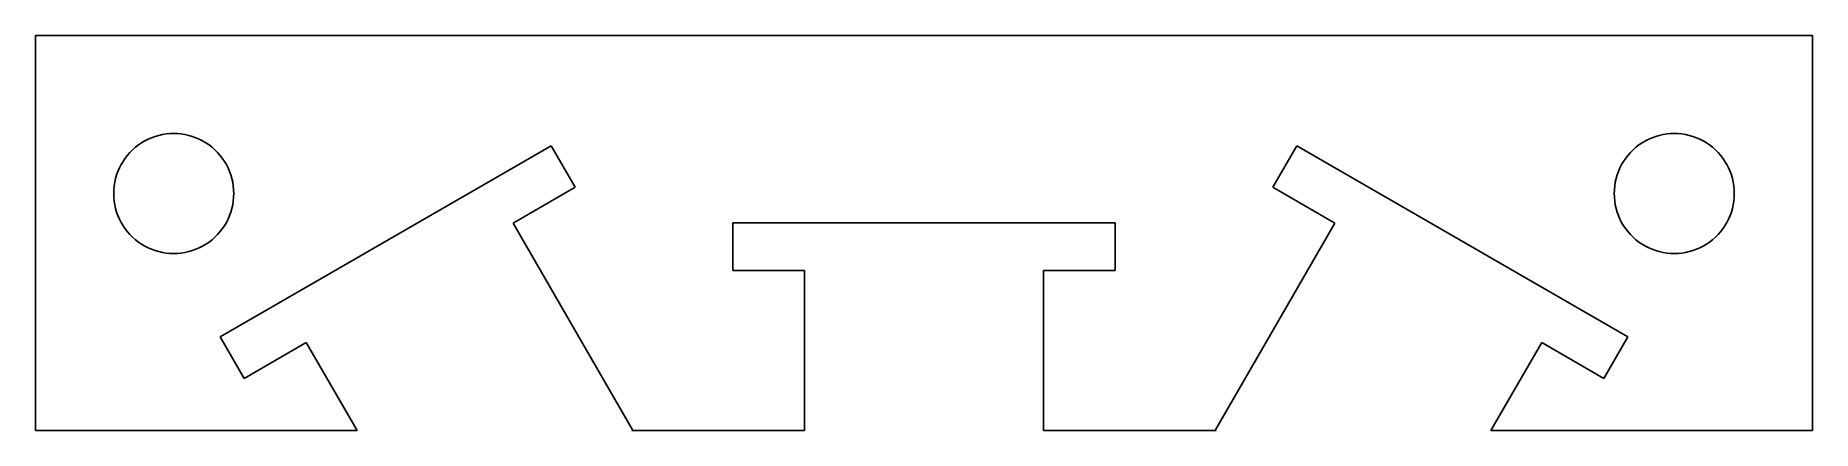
# Model space of a CAD drawing. Header units: metres. Extents: x -22.5 to 22.5, y -5 to 5.
import ezdxf

# ---------------------------------------------------------------- set-up
doc = ezdxf.new("R2010")
doc.units = ezdxf.units.M

msp = doc.modelspace()

# ---------------------------------------------------------------- linework, layer by layer
for p, q in [((22.5, 5), (-22.5, 5)), ((-22.5, 5), (-22.5, -5)), ((22.5, -5), (22.5, 5)), ((-19.8934, 2.22971), (-19.8145, 2.28337)), ((-19.8145, 2.28337), (-19.7323, 2.33199)), ((-19.7323, 2.33199), (-19.6472, 2.37534)), ((-19.6472, 2.37534), (-19.5595, 2.41325)), ((-19.5595, 2.41325), (-19.4697, 2.4456)), ((-19.4697, 2.4456), (-19.378, 2.47224)), ((-19.378, 2.47224), (-19.2848, 2.49307)), ((-19.2848, 2.49307), (-19.1905, 2.50801)), ((-19.1905, 2.50801), (-19.0954, 2.517)), ((-19.0954, 2.517), (-19, 2.51999)), ((-19, 2.51999), (-18.9046, 2.517)), ((-18.9046, 2.517), (-18.8095, 2.50801)), ((-18.8095, 2.50801), (-18.7152, 2.49307)), ((-18.7152, 2.49307), (-18.622, 2.47224)), ((-18.622, 2.47224), (-18.5303, 2.4456)), ((-18.5303, 2.4456), (-18.4404, 2.41325)), ((-18.4404, 2.41325), (-18.3528, 2.37534)), ((-18.3528, 2.37534), (-18.2677, 2.33199)), ((-18.2677, 2.33199), (-18.1855, 2.28337)), ((-18.1855, 2.28337), (-18.1066, 2.22971)), ((18.1066, 2.22971), (18.1855, 2.28337)), ((18.1855, 2.28337), (18.2677, 2.33199)), ((18.2677, 2.33199), (18.3528, 2.37534)), ((18.3528, 2.37534), (18.4404, 2.41325)), ((18.4404, 2.41325), (18.5303, 2.4456)), ((18.5303, 2.4456), (18.622, 2.47224)), ((18.622, 2.47224), (18.7152, 2.49307)), ((18.7152, 2.49307), (18.8095, 2.50801)), ((18.8095, 2.50801), (18.9046, 2.517)), ((18.9046, 2.517), (19, 2.51999)), ((19, 2.51999), (19.0954, 2.517)), ((19.0954, 2.517), (19.1905, 2.50801)), ((19.1905, 2.50801), (19.2848, 2.49307)), ((19.2848, 2.49307), (19.378, 2.47224)), ((19.378, 2.47224), (19.4697, 2.4456)), ((19.4697, 2.4456), (19.5595, 2.41325)), ((19.5595, 2.41325), (19.6472, 2.37534)), ((19.6472, 2.37534), (19.7323, 2.33199)), ((19.7323, 2.33199), (19.8145, 2.28337)), ((19.8145, 2.28337), (19.8934, 2.22971)), ((-20.332, 1.73225), (-20.2834, 1.81445)), ((-20.2834, 1.81445), (-20.2297, 1.89343)), ((-20.2297, 1.89343), (-20.1712, 1.96887)), ((-20.1712, 1.96887), (-20.108, 2.0405)), ((-20.108, 2.0405), (-20.0405, 2.10803)), ((-20.0405, 2.10803), (-19.9689, 2.17117)), ((-19.9689, 2.17117), (-19.8934, 2.22971)), ((-18.1066, 2.22971), (-18.0311, 2.17117)), ((-18.0311, 2.17117), (-17.9595, 2.10803)), ((-17.9595, 2.10803), (-17.892, 2.0405)), ((-17.892, 2.0405), (-17.8288, 1.96887)), ((-17.8288, 1.96887), (-17.7703, 1.89343)), ((-17.8216, -2.63264), (-9.43843, 2.20734)), ((-17.7703, 1.89343), (-17.7166, 1.81445)), ((-17.7166, 1.81445), (-17.668, 1.73225)), ((-9.43843, 2.20734), (-8.83344, 1.15944)), ((8.83344, 1.15944), (9.43843, 2.20734)), ((9.43843, 2.20734), (17.8216, -2.63264)), ((17.668, 1.73225), (17.7166, 1.81445)), ((17.7166, 1.81445), (17.7703, 1.89343)), ((17.7703, 1.89343), (17.8288, 1.96887)), ((17.8288, 1.96887), (17.892, 2.0405)), ((17.892, 2.0405), (17.9595, 2.10803)), ((17.9595, 2.10803), (18.0311, 2.17117)), ((18.0311, 2.17117), (18.1066, 2.22971)), ((19.8934, 2.22971), (19.9689, 2.17117)), ((19.9689, 2.17117), (20.0405, 2.10803)), ((20.0405, 2.10803), (20.108, 2.0405)), ((20.108, 2.0405), (20.1712, 1.96887)), ((20.1712, 1.96887), (20.2297, 1.89343)), ((20.2297, 1.89343), (20.2834, 1.81445)), ((20.2834, 1.81445), (20.332, 1.73225)), ((-20.4931, 1.28481), (-20.4722, 1.37801)), ((-20.4722, 1.37801), (-20.4456, 1.4697)), ((-20.4456, 1.4697), (-20.4133, 1.55954)), ((-20.4133, 1.55954), (-20.3753, 1.64717)), ((-20.3753, 1.64717), (-20.332, 1.73225)), ((-17.668, 1.73225), (-17.6246, 1.64717)), ((-17.6246, 1.64717), (-17.5867, 1.55954)), ((-17.5867, 1.55954), (-17.5544, 1.4697)), ((-17.5544, 1.4697), (-17.5277, 1.37801)), ((-17.5277, 1.37801), (-17.5069, 1.28481)), ((17.5069, 1.28481), (17.5277, 1.37801)), ((17.5277, 1.37801), (17.5544, 1.4697)), ((17.5544, 1.4697), (17.5867, 1.55954)), ((17.5867, 1.55954), (17.6246, 1.64717)), ((17.6246, 1.64717), (17.668, 1.73225)), ((20.332, 1.73225), (20.3753, 1.64717)), ((20.3753, 1.64717), (20.4133, 1.55954)), ((20.4133, 1.55954), (20.4456, 1.4697)), ((20.4456, 1.4697), (20.4722, 1.37801)), ((20.4722, 1.37801), (20.4931, 1.28481)), ((-20.52, 1), (-20.517, 1.09543)), ((-20.517, 0.904556), (-20.52, 1)), ((-20.517, 1.09543), (-20.508, 1.19051)), ((-20.508, 0.809479), (-20.517, 0.904556)), ((-20.508, 1.19051), (-20.4931, 1.28481)), ((-17.5069, 1.28481), (-17.492, 1.19051)), ((-17.492, 1.19051), (-17.483, 1.09543)), ((-17.483, 0.904556), (-17.492, 0.809479)), ((-17.483, 1.09543), (-17.48, 1)), ((-17.48, 1), (-17.483, 0.904556)), ((-8.83344, 1.15944), (-10.4053, 0.251953)), ((10.4053, 0.251953), (8.83344, 1.15944)), ((17.48, 1), (17.483, 1.09543)), ((17.483, 0.904556), (17.48, 1)), ((17.483, 1.09543), (17.492, 1.19051)), ((17.492, 0.809479), (17.483, 0.904556)), ((17.492, 1.19051), (17.5069, 1.28481)), ((20.4931, 1.28481), (20.508, 1.19051)), ((20.508, 1.19051), (20.517, 1.09543)), ((20.517, 0.904556), (20.508, 0.809479)), ((20.517, 1.09543), (20.52, 1)), ((20.52, 1), (20.517, 0.904556)), ((-20.4931, 0.715179), (-20.508, 0.809479)), ((-20.4722, 0.621979), (-20.4931, 0.715179)), ((-20.4456, 0.530289), (-20.4722, 0.621979)), ((-20.4133, 0.440445), (-20.4456, 0.530289)), ((-17.5544, 0.530289), (-17.5867, 0.440445)), ((-17.5277, 0.621979), (-17.5544, 0.530289)), ((-17.5069, 0.715179), (-17.5277, 0.621979)), ((-17.492, 0.809479), (-17.5069, 0.715179)), ((17.5069, 0.715179), (17.492, 0.809479)), ((17.5277, 0.621979), (17.5069, 0.715179)), ((17.5544, 0.530289), (17.5277, 0.621979)), ((17.5867, 0.440445), (17.5544, 0.530289)), ((20.4456, 0.530289), (20.4133, 0.440445)), ((20.4722, 0.621979), (20.4456, 0.530289)), ((20.4931, 0.715179), (20.4722, 0.621979)), ((20.508, 0.809479), (20.4931, 0.715179)), ((-20.3753, 0.352814), (-20.4133, 0.440445)), ((-20.332, 0.267731), (-20.3753, 0.352814)), ((-20.2834, 0.185532), (-20.332, 0.267731)), ((-20.2297, 0.106552), (-20.2834, 0.185532)), ((-20.1712, 0.031113), (-20.2297, 0.106552)), ((-20.108, -0.040497), (-20.1712, 0.031113)), ((-17.8288, 0.031113), (-17.892, -0.040497)), ((-17.7703, 0.106552), (-17.8288, 0.031113)), ((-17.7166, 0.185532), (-17.7703, 0.106552)), ((-17.668, 0.267731), (-17.7166, 0.185532)), ((-17.6246, 0.352814), (-17.668, 0.267731)), ((-17.5867, 0.440445), (-17.6246, 0.352814)), ((-10.4053, 0.251953), (-7.38026, -4.98749)), ((-4.84, -0.949997), (-4.84, 0.259995)), ((-4.84, 0.259995), (4.84, 0.259995)), ((4.84, 0.259995), (4.84, -0.949997)), ((7.38026, -4.98749), (10.4053, 0.251953)), ((17.6246, 0.352814), (17.5867, 0.440445)), ((17.668, 0.267731), (17.6246, 0.352814)), ((17.7166, 0.185532), (17.668, 0.267731)), ((17.7703, 0.106552), (17.7166, 0.185532)), ((17.8288, 0.031113), (17.7703, 0.106552)), ((17.892, -0.040497), (17.8288, 0.031113)), ((20.1712, 0.031113), (20.108, -0.040497)), ((20.2297, 0.106552), (20.1712, 0.031113)), ((20.2834, 0.185532), (20.2297, 0.106552)), ((20.332, 0.267731), (20.2834, 0.185532)), ((20.3753, 0.352814), (20.332, 0.267731)), ((20.4133, 0.440445), (20.3753, 0.352814)), ((-20.0405, -0.108032), (-20.108, -0.040497)), ((-19.9689, -0.171173), (-20.0405, -0.108032)), ((-19.8934, -0.229706), (-19.9689, -0.171173)), ((-19.8145, -0.283371), (-19.8934, -0.229706)), ((-19.7323, -0.331985), (-19.8145, -0.283371)), ((-19.6472, -0.375336), (-19.7323, -0.331985)), ((-19.5595, -0.413254), (-19.6472, -0.375336)), ((-19.4697, -0.445602), (-19.5595, -0.413254)), ((-19.378, -0.472244), (-19.4697, -0.445602)), ((-18.5303, -0.445602), (-18.622, -0.472244)), ((-18.4404, -0.413254), (-18.5303, -0.445602)), ((-18.3528, -0.375336), (-18.4404, -0.413254)), ((-18.2677, -0.331985), (-18.3528, -0.375336)), ((-18.1855, -0.283371), (-18.2677, -0.331985)), ((-18.1066, -0.229706), (-18.1855, -0.283371)), ((-18.0311, -0.171173), (-18.1066, -0.229706)), ((-17.9595, -0.108032), (-18.0311, -0.171173)), ((-17.892, -0.040497), (-17.9595, -0.108032)), ((17.9595, -0.108032), (17.892, -0.040497)), ((18.0311, -0.171173), (17.9595, -0.108032)), ((18.1066, -0.229706), (18.0311, -0.171173)), ((18.1855, -0.283371), (18.1066, -0.229706)), ((18.2677, -0.331985), (18.1855, -0.283371)), ((18.3528, -0.375336), (18.2677, -0.331985)), ((18.4404, -0.413254), (18.3528, -0.375336)), ((18.5303, -0.445602), (18.4404, -0.413254)), ((18.622, -0.472244), (18.5303, -0.445602)), ((19.4697, -0.445602), (19.378, -0.472244)), ((19.5595, -0.413254), (19.4697, -0.445602)), ((19.6472, -0.375336), (19.5595, -0.413254)), ((19.7323, -0.331985), (19.6472, -0.375336)), ((19.8145, -0.283371), (19.7323, -0.331985)), ((19.8934, -0.229706), (19.8145, -0.283371)), ((19.9689, -0.171173), (19.8934, -0.229706)), ((20.0405, -0.108032), (19.9689, -0.171173)), ((20.108, -0.040497), (20.0405, -0.108032)), ((-19.2848, -0.493073), (-19.378, -0.472244)), ((-19.1905, -0.508011), (-19.2848, -0.493073)), ((-19.0954, -0.516998), (-19.1905, -0.508011)), ((-19, -0.519989), (-19.0954, -0.516998)), ((-18.9046, -0.516998), (-19, -0.519989)), ((-18.8095, -0.508011), (-18.9046, -0.516998)), ((-18.7152, -0.493073), (-18.8095, -0.508011)), ((-18.622, -0.472244), (-18.7152, -0.493073)), ((18.7152, -0.493073), (18.622, -0.472244)), ((18.8095, -0.508011), (18.7152, -0.493073)), ((18.9046, -0.516998), (18.8095, -0.508011)), ((19, -0.519989), (18.9046, -0.516998)), ((19.0954, -0.516998), (19, -0.519989)), ((19.1905, -0.508011), (19.0954, -0.516998)), ((19.2848, -0.493073), (19.1905, -0.508011)), ((19.378, -0.472244), (19.2848, -0.493073)), ((-3.02499, -0.949997), (-4.84, -0.949997)), ((-3.02499, -5), (-3.02499, -0.949997)), ((4.84, -0.949997), (3.02499, -0.949997)), ((3.02499, -0.949997), (3.02499, -5)), ((-17.2166, -3.68054), (-17.8216, -2.63264)), ((17.8216, -2.63264), (17.2166, -3.68054)), ((-15.6447, -2.77304), (-17.2166, -3.68054)), ((-14.359, -5), (-15.6447, -2.77304)), ((15.6447, -2.77304), (14.359, -5)), ((17.2166, -3.68054), (15.6447, -2.77304)), ((-22.5, -5), (-14.359, -5)), ((-7.38026, -4.98749), (-7.40192, -5)), ((-7.40192, -5), (-3.02499, -5)), ((3.02499, -5), (7.40192, -5)), ((7.40192, -5), (7.38026, -4.98749)), ((14.359, -5), (22.5, -5))]:
    msp.add_line(p, q)

doc.saveas('drawing.dxf')
